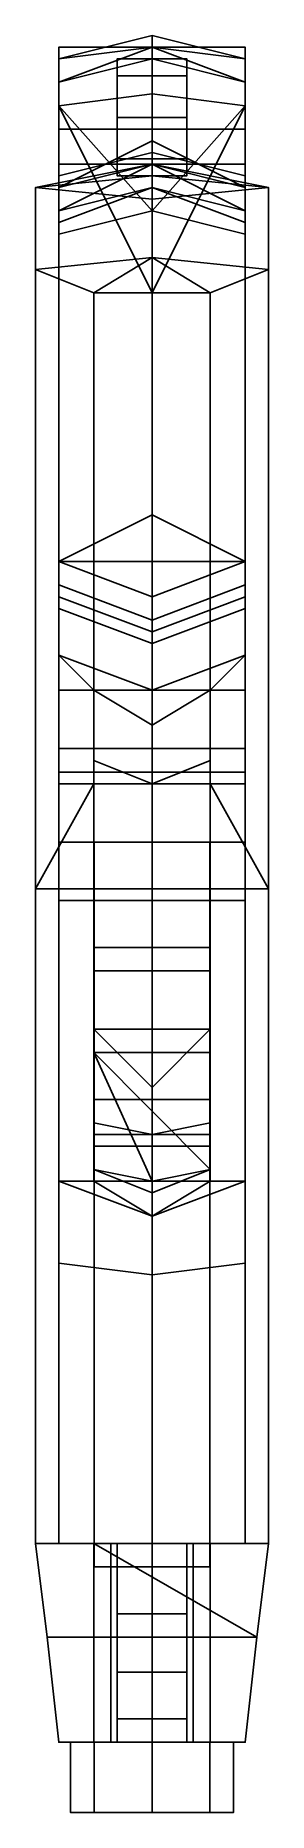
# Model space of a CAD drawing. Header units: millimetres. Extents: x -0.1 to 3, y -1.5 to 11.
# Drawn here: x -0.1 to 0.1, y -1.54 to -0.02 of the extents above.
import ezdxf

# ---------------------------------------------------------------- set-up
doc = ezdxf.new("R2010")
doc.units = ezdxf.units.MM

msp = doc.modelspace()

# ---------------------------------------------------------------- linework, layer by layer
for points in [[(0, -0.03, 0.3), (0, -0.02, 0.25), (-0.08, -0.04, 0.26), (-0.08, -0.06, 0.34)], [(0, -0.02, 0.25), (0, -0.03, 0.21), (-0.08, -0.04, 0.22), (-0.08, -0.04, 0.26)], [(-0.08, -0.03, 0.92), (-0.08, -1, 0.92), (-0.08, -1.07, 0.97), (-0.08, -0.1, 0.97)], [(0.08, -0.1, 0.97), (0.08, -0.03, 0.92), (-0.08, -0.03, 0.92), (-0.08, -0.1, 0.97)], [(0.08, -0.03, 0.92), (0.08, -1, 0.92), (-0.08, -1, 0.92), (-0.08, -0.03, 0.92)], [(-0.08, -0.14, 0.9), (-0.08, -0.71, 0.9), (-0.08, -0.76, 0.92), (-0.08, -0.03, 0.92)], [(0, -0.03, 0.21), (0, -0.07, 0.16), (-0.08, -0.08, 0.18), (-0.08, -0.04, 0.22)], [(0, -0.03, 0.3), (0, -0.03, 0.3), (-0.08, -0.06, 0.34), (0, -0.04, 0.35)], [(0, -0.03, 0.9), (0, -0.12, 0.88), (-0.08, -0.14, 0.9), (-0.08, -0.03, 0.92)], [(0.08, -0.03, 0.92), (0, -0.03, 0.9), (0, -0.03, 0.9), (-0.08, -0.03, 0.92)], [(0.08, -0.04, 0.26), (0.08, -0.04, 0.22), (0, -0.03, 0.21), (0, -0.02, 0.25)], [(0.08, -0.06, 0.34), (0.08, -0.04, 0.26), (0, -0.02, 0.25), (0, -0.03, 0.3)], [(0.08, -0.03, 0.92), (0.08, -0.14, 0.9), (0, -0.12, 0.88), (0, -0.03, 0.9)], [(0.08, -0.04, 0.22), (0.08, -0.08, 0.18), (0, -0.07, 0.16), (0, -0.03, 0.21)], [(0.08, -0.06, 0.34), (0.08, -0.06, 0.34), (0, -0.03, 0.3), (0, -0.04, 0.35)], [(0.08, -1.07, 0.97), (0.08, -1, 0.92), (0.08, -0.03, 0.92), (0.08, -0.1, 0.97)], [(0.08, -0.76, 0.92), (0.08, -0.71, 0.9), (0.08, -0.14, 0.9), (0.08, -0.03, 0.92)], [(0, -0.11, 0.57), (0, -0.04, 0.35), (-0.08, -0.06, 0.34), (-0.08, -0.15, 0.57)], [(-0.08, -0.04, 0.26), (-0.08, -0.5, 0.26), (-0.08, -0.51, 0.34), (-0.08, -0.06, 0.34)], [(-0.08, -0.04, 0.22), (-0.08, -0.49, 0.22), (-0.08, -0.5, 0.26), (-0.08, -0.04, 0.26)], [(-0.08, -0.08, 0.18), (-0.08, -0.47, 0.18), (-0.08, -0.49, 0.22), (-0.08, -0.04, 0.22)], [(0.03, -0.0546, 1.1854), (0.03, -0.04, 1.15), (-0.03, -0.04, 1.15), (-0.03, -0.0546, 1.1854)], [(0.03, -0.04, 1.15), (0.03, -0.0546, 1.1146), (-0.03, -0.0546, 1.1146), (-0.03, -0.04, 1.15)], [(-0.03, -0.04, 1.15), (-0.03, -0.0546, 1.1146), (-0.03, -0.09, 1.1), (-0.03, -0.0546, 1.1854)], [(0.08, -0.15, 0.57), (0.08, -0.06, 0.34), (0, -0.04, 0.35), (0, -0.11, 0.57)], [(0.03, -0.09, 1.2), (0.03, -0.0546, 1.1146), (0.03, -0.04, 1.15), (0.03, -0.0546, 1.1854)], [(0.08, -0.51, 0.34), (0.08, -0.5, 0.26), (0.08, -0.04, 0.26), (0.08, -0.06, 0.34)], [(0.08, -0.5, 0.26), (0.08, -0.49, 0.22), (0.08, -0.04, 0.22), (0.08, -0.04, 0.26)], [(0.08, -0.49, 0.22), (0.08, -0.47, 0.18), (0.08, -0.08, 0.18), (0.08, -0.04, 0.22)], [(-0.08, -0.06, 0.34), (-0.08, -0.51, 0.34), (-0.08, -0.55, 0.57), (-0.08, -0.15, 0.57)], [(0.03, -0.09, 1.2), (0.03, -0.0546, 1.1854), (-0.03, -0.0546, 1.1854), (-0.03, -0.09, 1.2)], [(0.03, -0.0546, 1.1146), (0.03, -0.09, 1.1), (-0.03, -0.09, 1.1), (-0.03, -0.0546, 1.1146)], [(-0.03, -0.0546, 1.1854), (-0.03, -0.09, 1.1), (-0.03, -0.1254, 1.1146), (-0.03, -0.09, 1.2)], [(0.03, -0.1254, 1.1854), (0.03, -0.09, 1.1), (0.03, -0.0546, 1.1146), (0.03, -0.09, 1.2)], [(0.08, -0.55, 0.57), (0.08, -0.51, 0.34), (0.08, -0.06, 0.34), (0.08, -0.15, 0.57)], [(-0.08, -0.08, 0.18), (0, -0.07, 0.16), (0, -0.17, 0.13), (-0.08, -0.08, 0.18)], [(0.08, -0.08, 0.18), (0, -0.17, 0.13), (0, -0.07, 0.16), (0.08, -0.08, 0.18)], [(0, -0.24, 0.15), (0, -0.43, 0.15), (-0.08, -0.47, 0.18), (-0.08, -0.08, 0.18)], [(-0.08, -0.08, 0.18), (0, -0.24, 0.14), (0, -0.24, 0.15), (-0.08, -0.08, 0.18)], [(-0.08, -0.08, 0.18), (0, -0.17, 0.13), (0, -0.24, 0.14), (-0.08, -0.08, 0.18)], [(0.03, -0.1254, 1.1854), (0.03, -0.09, 1.2), (-0.03, -0.09, 1.2), (-0.03, -0.1254, 1.1854)], [(0.03, -0.09, 1.1), (0.03, -0.1254, 1.1146), (-0.03, -0.1254, 1.1146), (-0.03, -0.09, 1.1)], [(-0.03, -0.09, 1.2), (-0.03, -0.1254, 1.1146), (-0.03, -0.14, 1.15), (-0.03, -0.1254, 1.1854)], [(0.08, -0.08, 0.18), (0.08, -0.47, 0.18), (0, -0.43, 0.15), (0, -0.24, 0.15)], [(0.08, -0.08, 0.18), (0, -0.24, 0.15), (0, -0.24, 0.14), (0.08, -0.08, 0.18)], [(0.08, -0.08, 0.18), (0, -0.24, 0.14), (0, -0.17, 0.13), (0.08, -0.08, 0.18)], [(0.03, -0.14, 1.15), (0.03, -0.1254, 1.1146), (0.03, -0.09, 1.1), (0.03, -0.1254, 1.1854)], [(0.08, -0.13, 1.06), (0.08, -0.1, 0.97), (-0.08, -0.1, 0.97), (-0.08, -0.13, 1.06)], [(-0.08, -0.1, 0.97), (-0.08, -1.31, 0.97), (-0.08, -1.31, 1.06), (-0.08, -0.13, 1.06)], [(0.08, -1.31, 1.06), (0.08, -1.31, 0.97), (0.08, -0.1, 0.97), (0.08, -0.13, 1.06)], [(0, -0.13, 0.63), (0, -0.11, 0.57), (-0.08, -0.15, 0.57), (-0.08, -0.17, 0.63)], [(0, -0.12, 0.88), (0, -0.15, 0.85), (-0.08, -0.17, 0.85), (-0.08, -0.14, 0.9)], [(0.08, -0.17, 0.63), (0.08, -0.15, 0.57), (0, -0.11, 0.57), (0, -0.13, 0.63)], [(0.08, -0.14, 0.9), (0.08, -0.17, 0.85), (0, -0.15, 0.85), (0, -0.12, 0.88)], [(0, -0.14, 1.13), (0, -0.13, 1.07), (-0.1, -0.15, 1.06)], [(0, -0.15, 0.67), (0, -0.13, 0.63), (-0.08, -0.17, 0.63), (-0.08, -0.18, 0.67)], [(0, -0.13, 1.07), (0.08, -0.13, 1.06), (-0.08, -0.13, 1.06), (0, -0.13, 1.07)], [(0, -0.13, 1.07), (-0.08, -0.13, 1.06), (-0.08, -0.15, 1.06), (0, -0.13, 1.07)], [(0.03, -0.14, 1.15), (0.03, -0.1254, 1.1854), (-0.03, -0.1254, 1.1854), (-0.03, -0.14, 1.15)], [(0.03, -0.1254, 1.1146), (0.03, -0.14, 1.15), (-0.03, -0.14, 1.15), (-0.03, -0.1254, 1.1146)], [(0.08, -0.18, 0.67), (0.08, -0.17, 0.63), (0, -0.13, 0.63), (0, -0.15, 0.67)], [(0, -0.14, 1.13), (0.1, -0.15, 1.06), (0, -0.13, 1.07)], [(0.08, -0.15, 1.06), (0.08, -0.13, 1.06), (0, -0.13, 1.07), (0.08, -0.15, 1.06)], [(0, -0.16, 1.17), (0, -0.14, 1.13), (-0.1, -0.15, 1.06)], [(-0.1, -0.15, 1.06), (-0.1, -1.31, 1.06), (-0.1, -1.31, 1.21), (-0.1, -0.22, 1.21)], [(0, -0.21, 1.23), (0, -0.16, 1.17), (-0.1, -0.15, 1.06), (-0.1, -0.22, 1.21)], [(-0.08, -0.17, 0.85), (-0.08, -0.66, 0.85), (-0.08, -0.71, 0.9), (-0.08, -0.14, 0.9)], [(0, -0.15, 0.85), (0, -0.17, 0.79), (-0.08, -0.19, 0.79), (-0.08, -0.17, 0.85)], [(0, -0.17, 0.79), (0, -0.15, 0.67), (-0.08, -0.18, 0.67), (-0.08, -0.19, 0.79)], [(-0.08, -0.15, 0.57), (-0.08, -0.55, 0.57), (-0.08, -0.58, 0.63), (-0.08, -0.17, 0.63)], [(0, -0.16, 1.17), (0.1, -0.15, 1.06), (0, -0.14, 1.13)], [(0.1, -0.22, 1.21), (0.1, -0.15, 1.06), (0, -0.16, 1.17), (0, -0.21, 1.23)], [(0.08, -0.19, 0.79), (0.08, -0.18, 0.67), (0, -0.15, 0.67), (0, -0.17, 0.79)], [(0.08, -0.17, 0.85), (0.08, -0.19, 0.79), (0, -0.17, 0.79), (0, -0.15, 0.85)], [(0.08, -0.71, 0.9), (0.08, -0.66, 0.85), (0.08, -0.17, 0.85), (0.08, -0.14, 0.9)], [(0.08, -0.58, 0.63), (0.08, -0.55, 0.57), (0.08, -0.15, 0.57), (0.08, -0.17, 0.63)], [(0.1, -1.31, 1.21), (0.1, -1.31, 1.06), (0.1, -0.15, 1.06), (0.1, -0.22, 1.21)], [(-0.08, -0.19, 0.79), (-0.08, -0.65, 0.79), (-0.08, -0.66, 0.85), (-0.08, -0.17, 0.85)], [(-0.08, -0.17, 0.63), (-0.08, -0.58, 0.63), (-0.08, -0.63, 0.67), (-0.08, -0.18, 0.67)], [(-0.08, -0.18, 0.67), (-0.08, -0.63, 0.67), (-0.08, -0.65, 0.79), (-0.08, -0.19, 0.79)], [(0.08, -0.66, 0.85), (0.08, -0.65, 0.79), (0.08, -0.19, 0.79), (0.08, -0.17, 0.85)], [(0.08, -0.63, 0.67), (0.08, -0.58, 0.63), (0.08, -0.17, 0.63), (0.08, -0.18, 0.67)], [(0.08, -0.65, 0.79), (0.08, -0.63, 0.67), (0.08, -0.18, 0.67), (0.08, -0.19, 0.79)], [(-0.05, -0.24, 1.26), (0, -0.21, 1.23), (0, -0.21, 1.23), (-0.1, -0.22, 1.21)], [(0.05, -0.24, 1.26), (0, -0.21, 1.23), (0, -0.21, 1.23), (-0.05, -0.24, 1.26)], [(0.05, -0.24, 1.26), (0.1, -0.22, 1.21), (0.1, -0.22, 1.21), (0, -0.21, 1.23)], [(-0.1, -0.22, 1.21), (-0.1, -0.75, 1.21), (-0.05, -0.66, 1.26), (-0.05, -0.24, 1.26)], [(0.05, -0.66, 1.26), (0.1, -0.75, 1.21), (0.1, -0.22, 1.21), (0.05, -0.24, 1.26)], [(-0.05, -0.24, 1.26), (-0.05, -0.66, 1.26), (0.05, -0.66, 1.26), (0.05, -0.24, 1.26)], [(-0.08, -0.47, 0.18), (-0.08, -0.47, 0.18), (0, -0.43, 0.15), (0, -0.47, 0.13)], [(0, -0.47, 0.13), (0, -0.43, 0.15), (0.08, -0.47, 0.18)], [(-0.08, -0.49, 0.22), (-0.08, -0.47, 0.18), (0, -0.5, 0.17), (0, -0.52, 0.22)], [(-0.08, -0.47, 0.18), (-0.08, -0.47, 0.18), (0, -0.47, 0.13), (0, -0.5, 0.17)], [(0, -0.52, 0.22), (0, -0.5, 0.17), (0.08, -0.47, 0.18), (0.08, -0.49, 0.22)], [(0, -0.5, 0.17), (0, -0.47, 0.13), (0.08, -0.47, 0.18)], [(0, -0.47, 0.13), (0, -0.5, 0.17), (0, -0.54, 0.1), (0, -0.51, 0.08)], [(0, -0.51, 0.08), (0, -0.54, 0.1), (0, -0.5, 0.17), (0, -0.47, 0.13)], [(-0.08, -0.5, 0.26), (-0.08, -0.49, 0.22), (0, -0.52, 0.22), (0, -0.53, 0.26)], [(-0.08, -0.51, 0.34), (-0.08, -0.5, 0.26), (0, -0.53, 0.26), (0, -0.54, 0.34)], [(0, -0.53, 0.26), (0, -0.52, 0.22), (0.08, -0.49, 0.22), (0.08, -0.5, 0.26)], [(0, -0.54, 0.34), (0, -0.53, 0.26), (0.08, -0.5, 0.26), (0.08, -0.51, 0.34)], [(-0.08, -0.55, 0.57), (-0.08, -0.51, 0.34), (0, -0.54, 0.34), (0, -0.58, 0.57)], [(0, -0.58, 0.57), (0, -0.54, 0.34), (0.08, -0.51, 0.34), (0.08, -0.55, 0.57)], [(0, -0.51, 0.08), (0, -0.54, 0.1), (0, -0.61, 0.04), (0, -0.55, 0.05)], [(0, -0.55, 0.05), (0, -0.61, 0.04), (0, -0.54, 0.1), (0, -0.51, 0.08)], [(-0.08, -0.58, 0.63), (-0.08, -0.55, 0.57), (-0.08, -0.55, 0.57), (-0.05, -0.58, 0.6299)], [(-0.05, -0.58, 0.6299), (-0.08, -0.55, 0.57), (0, -0.58, 0.57), (0, -0.61, 0.62)], [(0, -0.61, 0.62), (0, -0.58, 0.57), (0.08, -0.55, 0.57), (0.05, -0.58, 0.6301)], [(0.05, -0.58, 0.6301), (0.08, -0.55, 0.57), (0.08, -0.55, 0.57), (0.08, -0.58, 0.63)], [(-0.08, -0.63, 0.67), (-0.08, -0.58, 0.63), (0.08, -0.58, 0.63), (0.08, -0.63, 0.67)], [(-0.05, -0.63, 0.6701), (-0.05, -0.58, 0.6301), (-0.05, -0.64, 0.6501)], [(-0.05, -0.64, 0.6501), (-0.05, -0.58, 0.6301), (0, -0.61, 0.62), (0, -0.66, 0.64)], [(0, -0.61, 0.62), (-0.05, -0.58, 0.6301), (0.05, -0.58, 0.6301)], [(0, -0.66, 0.64), (0, -0.61, 0.62), (0.05, -0.58, 0.6301), (0.05, -0.64, 0.6501)], [(0.05, -0.64, 0.6501), (0.05, -0.58, 0.6301), (0.05, -0.63, 0.6701), (0.05, -0.64, 0.6501)], [(-0.08, -0.65, 0.79), (-0.08, -0.63, 0.67), (0.08, -0.63, 0.67), (0.08, -0.65, 0.79)], [(-0.05, -0.63, 0.6701), (-0.05, -0.8, 0.6701), (-0.05, -0.76, 0.7901), (-0.05, -0.65, 0.7901)], [(-0.05, -0.8, 0.6701), (-0.05, -0.63, 0.6701), (-0.05, -0.64, 0.6501)], [(0.05, -0.76, 0.7901), (0.05, -0.8, 0.6701), (0.05, -0.63, 0.6701), (0.05, -0.65, 0.7901)], [(0.05, -0.64, 0.6501), (0.05, -0.63, 0.6701), (0.05, -0.8, 0.6701), (0.05, -0.64, 0.6501)], [(-0.08, -0.66, 0.85), (-0.08, -0.65, 0.79), (0.08, -0.65, 0.79), (0.08, -0.66, 0.85)], [(-0.05, -0.87, 0.6701), (-0.05, -0.8, 0.6701), (-0.05, -0.64, 0.6501), (-0.05, -0.87, 0.6501)], [(-0.05, -0.87, 0.6501), (-0.05, -0.64, 0.6501), (0, -0.66, 0.64), (0, -0.87, 0.64)], [(-0.05, -0.65, 0.7901), (-0.05, -0.76, 0.7901), (-0.05, -0.71, 0.9001), (-0.05, -0.66, 0.8501)], [(0, -0.87, 0.64), (0, -0.66, 0.64), (0.05, -0.64, 0.6501), (0.05, -0.87, 0.6501)], [(0.05, -0.64, 0.6501), (0.05, -0.8, 0.6701), (0.05, -0.87, 0.6701), (0.05, -0.87, 0.6501)], [(0.05, -0.71, 0.9001), (0.05, -0.76, 0.7901), (0.05, -0.65, 0.7901), (0.05, -0.66, 0.8501)], [(-0.05, -0.66, 1.26), (-0.1, -0.75, 1.21), (0.1, -0.75, 1.21), (0.05, -0.66, 1.26)], [(-0.08, -0.71, 0.9), (-0.08, -0.66, 0.85), (0.08, -0.66, 0.85), (0.08, -0.71, 0.9)], [(-0.08, -0.76, 0.92), (-0.08, -0.71, 0.9), (0.08, -0.71, 0.9), (0.08, -0.76, 0.92)], [(-0.05, -0.76, 0.7901), (-0.05, -0.82, 0.9001), (-0.05, -0.76, 0.9201), (-0.05, -0.71, 0.9001)], [(0, -0.71, 1.23), (-0.0495, -0.71, 1.2095), (-0.0495, -1.33, 1.2095), (0, -1.33, 1.23)], [(0.0495, -0.71, 1.2095), (0, -0.71, 1.23), (0, -1.33, 1.23), (0.0495, -1.33, 1.2095)], [(0.05, -0.76, 0.9201), (0.05, -0.82, 0.9001), (0.05, -0.76, 0.7901), (0.05, -0.71, 0.9001)], [(-0.1, -0.75, 1.21), (-0.1, -1.31, 1.21), (0.1, -1.31, 1.21), (0.1, -0.75, 1.21)], [(-0.05, -0.76, 0.7901), (-0.05, -0.8, 0.6701), (0.05, -0.8, 0.6701), (0.05, -0.76, 0.7901)], [(0.05, -0.76, 0.7901), (0.05, -0.82, 0.9001), (-0.05, -0.82, 0.9001), (-0.05, -0.76, 0.7901)], [(-0.05, -0.82, 0.9001), (-0.05, -0.89, 0.9001), (-0.05, -1, 0.9201), (-0.05, -0.76, 0.9201)], [(0.05, -1, 0.9201), (0.05, -0.89, 0.9001), (0.05, -0.82, 0.9001), (0.05, -0.76, 0.9201)], [(0.05, -0.87, 0.6701), (0.05, -0.8, 0.6701), (-0.05, -0.8, 0.6701), (-0.05, -0.87, 0.6701)], [(0.05, -0.82, 0.9001), (0.05, -0.89, 0.9001), (-0.05, -0.89, 0.9001), (-0.05, -0.82, 0.9001)], [(0.05, -0.93, 0.6901), (0.05, -0.87, 0.6701), (-0.05, -0.87, 0.6701), (-0.05, -0.93, 0.6901)], [(-0.05, -0.93, 0.6901), (-0.05, -0.87, 0.6701), (-0.05, -0.87, 0.6501), (-0.05, -0.95, 0.6901)], [(-0.05, -0.95, 0.6901), (-0.05, -0.87, 0.6501), (0, -0.92, 0.66), (0, -0.96, 0.69)], [(-0.05, -0.87, 0.6501), (-0.05, -0.87, 0.6501), (0, -0.87, 0.64), (0, -0.92, 0.66)], [(0, -0.96, 0.69), (0, -0.92, 0.66), (0.05, -0.87, 0.6501), (0.05, -0.95, 0.6901)], [(0, -0.87, 0.64), (0, -0.87, 0.64), (0.05, -0.87, 0.6501), (0, -0.92, 0.66)], [(0.05, -0.87, 0.6501), (0.05, -0.87, 0.6701), (0.05, -0.93, 0.6901), (0.05, -0.95, 0.6901)], [(0.05, -0.89, 0.9001), (0.05, -0.96, 0.8401), (-0.05, -0.96, 0.8401), (-0.05, -0.89, 0.9001)], [(-0.05, -0.89, 0.9001), (-0.05, -0.96, 0.8401), (-0.05, -0.99, 0.8401), (-0.05, -1, 0.9201)], [(0, -1.01, 0.87), (0, -1, 0.81), (-0.05, -0.89, 0.9001), (0.05, -0.99, 0.8401)], [(0, -1, 0.81), (0, -1, 0.76), (0.05, -0.99, 0.7601), (-0.05, -0.89, 0.9001)], [(0.05, -0.99, 0.8401), (0.05, -0.96, 0.8401), (0.05, -0.89, 0.9001), (0.05, -1, 0.9201)], [(-0.05, -0.97, 0.7501), (-0.05, -0.93, 0.6901), (-0.05, -0.95, 0.6901), (-0.05, -0.99, 0.7601)], [(0.05, -0.97, 0.7501), (0.05, -0.93, 0.6901), (-0.05, -0.93, 0.6901), (-0.05, -0.97, 0.7501)], [(0.05, -0.95, 0.6901), (0.05, -0.93, 0.6901), (0.05, -0.97, 0.7501), (0.05, -0.99, 0.7601)], [(-0.05, -0.99, 0.7601), (-0.05, -0.95, 0.6901), (0, -0.96, 0.69), (0, -1, 0.76)], [(0, -1, 0.76), (0, -0.96, 0.69), (0.05, -0.95, 0.6901), (0.05, -0.99, 0.7601)], [(-0.05, -0.96, 0.8401), (-0.05, -0.97, 0.8101), (-0.05, -0.99, 0.8101), (-0.05, -0.99, 0.8401)], [(0.05, -0.96, 0.8401), (0.05, -0.97, 0.8101), (-0.05, -0.97, 0.8101), (-0.05, -0.96, 0.8401)], [(-0.05, -0.97, 0.8101), (-0.05, -0.97, 0.7501), (-0.05, -0.99, 0.7601), (-0.05, -0.99, 0.8101)], [(0.05, -0.97, 0.8101), (0.05, -0.97, 0.7501), (-0.05, -0.97, 0.7501), (-0.05, -0.97, 0.8101)], [(0.05, -0.99, 0.8101), (0.05, -0.97, 0.8101), (0.05, -0.96, 0.8401), (0.05, -0.99, 0.8401)], [(0.05, -0.99, 0.7601), (0.05, -0.97, 0.7501), (0.05, -0.97, 0.8101), (0.05, -0.99, 0.8101)], [(-0.08, -1.07, 0.97), (-0.08, -1, 0.92), (0, -1.03, 0.91), (0, -1.08, 0.94)], [(-0.08, -1, 0.92), (-0.05, -1, 0.9201), (0, -1.03, 0.91)], [(-0.05, -1, 0.9201), (-0.05, -0.99, 0.8401), (0, -1.01, 0.87), (0, -1.03, 0.91)], [(-0.05, -0.99, 0.8401), (-0.05, -0.99, 0.8101), (0, -1, 0.81), (0, -1.01, 0.87)], [(-0.05, -0.99, 0.8101), (-0.05, -0.99, 0.7601), (0, -1, 0.76), (0, -1, 0.81)], [(0, -1.03, 0.91), (0, -1.01, 0.87), (0.05, -0.99, 0.8401), (0.05, -1, 0.9201)], [(0, -1.08, 0.94), (0, -1.03, 0.91), (0.08, -1, 0.92), (0.08, -1.07, 0.97)], [(0, -1.03, 0.91), (0.05, -1, 0.9201), (0.08, -1, 0.92)], [(0, -1.08, 0.94), (0, -1.31, 0.94), (-0.08, -1.31, 0.97), (-0.08, -1.07, 0.97)], [(0.08, -1.07, 0.97), (0.08, -1.31, 0.97), (0, -1.31, 0.94), (0, -1.08, 0.94)], [(-0.1, -1.31, 1.21), (-0.1, -1.31, 1.06), (0.1, -1.31, 1.06), (0.1, -1.31, 1.21)], [(-0.1, -1.31, 1.06), (-0.09, -1.39, 1.1), (-0.09, -1.39, 1.21), (-0.1, -1.31, 1.21)], [(0.1, -1.31, 1.21), (0.1, -1.31, 1.06), (-0.1, -1.31, 1.06), (-0.1, -1.31, 1.21)], [(-0.05, -1.31, 1.06), (0.09, -1.39, 1.1), (-0.09, -1.39, 1.1), (-0.1, -1.31, 1.06)], [(-0.1, -1.31, 1.21), (-0.09, -1.39, 1.21), (0.09, -1.39, 1.21), (0.1, -1.31, 1.21)], [(-0.08, -1.31, 1.06), (-0.08, -1.31, 0.97), (0.08, -1.31, 0.97), (0.08, -1.31, 1.06)], [(-0.08, -1.31, 0.97), (0, -1.31, 0.94), (0, -1.31, 0.94), (0.08, -1.31, 0.97)], [(-0.05, -1.31, 1.01), (-0.0354, -1.31, 0.9746), (-0.0354, -1.48, 0.9746), (-0.05, -1.48, 1.01)], [(-0.05, -1.31, 1.06), (-0.05, -1.31, 1.01), (-0.05, -1.48, 1.01), (-0.05, -1.48, 1.1)], [(-0.05, -1.39, 1.1), (-0.05, -1.31, 1.06), (-0.05, -1.48, 1.1)], [(-0.0354, -1.31, 0.9746), (0, -1.31, 0.96), (0, -1.48, 0.96), (-0.0354, -1.48, 0.9746)], [(0.03, -1.37, 1.28), (0.03, -1.31, 1.21), (-0.03, -1.31, 1.21), (-0.03, -1.37, 1.28)], [(-0.03, -1.31, 1.21), (-0.03, -1.48, 1.21), (-0.03, -1.42, 1.28), (-0.03, -1.37, 1.28)], [(0, -1.31, 0.96), (0.0354, -1.31, 0.9746), (0.0354, -1.48, 0.9746), (0, -1.48, 0.96)], [(0.03, -1.42, 1.28), (0.03, -1.48, 1.21), (0.03, -1.31, 1.21), (0.03, -1.37, 1.28)], [(0.0354, -1.31, 0.9746), (0.05, -1.31, 1.01), (0.05, -1.48, 1.01), (0.0354, -1.48, 0.9746)], [(0.05, -1.31, 1.01), (0.05, -1.31, 1.06), (0.05, -1.48, 1.1), (0.05, -1.48, 1.01)], [(0.05, -1.31, 1.06), (0.05, -1.39, 1.1), (0.05, -1.48, 1.1)], [(0.09, -1.39, 1.21), (0.09, -1.39, 1.1), (0.1, -1.31, 1.06), (0.1, -1.31, 1.21)], [(-0.03, -1.37, 1.28), (-0.03, -1.42, 1.28), (0.03, -1.42, 1.28), (0.03, -1.37, 1.28)], [(-0.09, -1.39, 1.1), (-0.08, -1.48, 1.1), (-0.08, -1.48, 1.21), (-0.09, -1.39, 1.21)], [(0.09, -1.39, 1.1), (0.08, -1.48, 1.1), (-0.08, -1.48, 1.1), (-0.09, -1.39, 1.1)], [(-0.09, -1.39, 1.21), (-0.08, -1.48, 1.21), (0.08, -1.48, 1.21), (0.09, -1.39, 1.21)], [(0.08, -1.48, 1.21), (0.08, -1.48, 1.1), (0.09, -1.39, 1.1), (0.09, -1.39, 1.21)], [(-0.03, -1.42, 1.28), (-0.03, -1.48, 1.21), (0.03, -1.48, 1.21), (0.03, -1.42, 1.28)], [(-0.03, -1.48, 1.21), (-0.03, -1.48, 1.25), (-0.03, -1.46, 1.27), (-0.03, -1.42, 1.28)], [(0.03, -1.42, 1.28), (0.03, -1.48, 1.21), (-0.03, -1.48, 1.21), (-0.03, -1.42, 1.28)], [(-0.03, -1.42, 1.28), (-0.03, -1.46, 1.27), (0.03, -1.46, 1.27), (0.03, -1.42, 1.28)], [(0.03, -1.46, 1.27), (0.03, -1.48, 1.25), (0.03, -1.48, 1.21), (0.03, -1.42, 1.28)], [(-0.03, -1.46, 1.27), (-0.03, -1.48, 1.25), (0.03, -1.48, 1.25), (0.03, -1.46, 1.27)], [(-0.08, -1.48, 1.21), (-0.08, -1.48, 1.1), (0.08, -1.48, 1.1), (0.08, -1.48, 1.21)], [(-0.0495, -1.48, 1.2095), (-0.07, -1.48, 1.16), (-0.07, -1.54, 1.16), (-0.0495, -1.54, 1.2095)], [(-0.07, -1.48, 1.16), (-0.0495, -1.48, 1.1105), (-0.0495, -1.54, 1.1105), (-0.07, -1.54, 1.16)], [(-0.05, -1.48, 1.1), (-0.05, -1.48, 1.01), (0.05, -1.48, 1.01), (0.05, -1.48, 1.1)], [(-0.05, -1.48, 1.01), (-0.0354, -1.48, 0.9746), (0.0354, -1.48, 0.9746), (0.05, -1.48, 1.01)], [(0, -1.48, 1.23), (-0.0495, -1.48, 1.2095), (-0.0495, -1.54, 1.2095), (0, -1.54, 1.23)], [(-0.0495, -1.48, 1.1105), (0, -1.48, 1.09), (0, -1.54, 1.09), (-0.0495, -1.54, 1.1105)], [(-0.0354, -1.48, 0.9746), (0, -1.48, 0.96), (0, -1.48, 0.96), (0.0354, -1.48, 0.9746)], [(0.03, -1.48, 1.21), (0.03, -1.48, 1.25), (-0.03, -1.48, 1.25), (-0.03, -1.48, 1.21)], [(0.0495, -1.48, 1.2095), (0, -1.48, 1.23), (0, -1.54, 1.23), (0.0495, -1.54, 1.2095)], [(0, -1.48, 1.09), (0.0495, -1.48, 1.1105), (0.0495, -1.54, 1.1105), (0, -1.54, 1.09)], [(0.07, -1.48, 1.16), (0.0495, -1.48, 1.2095), (0.0495, -1.54, 1.2095), (0.07, -1.54, 1.16)], [(0.0495, -1.48, 1.1105), (0.07, -1.48, 1.16), (0.07, -1.54, 1.16), (0.0495, -1.54, 1.1105)], [(0.07, -1.54, 1.16), (-0.0495, -1.54, 1.2095), (-0.07, -1.54, 1.16), (0.0495, -1.54, 1.1105)], [(0.0495, -1.54, 1.1105), (-0.07, -1.54, 1.16), (-0.0495, -1.54, 1.1105), (0, -1.54, 1.09)], [(0.0495, -1.54, 1.2095), (0, -1.54, 1.23), (-0.0495, -1.54, 1.2095), (0.07, -1.54, 1.16)]]:
    msp.add_3dface(points)

doc.saveas('drawing.dxf')
